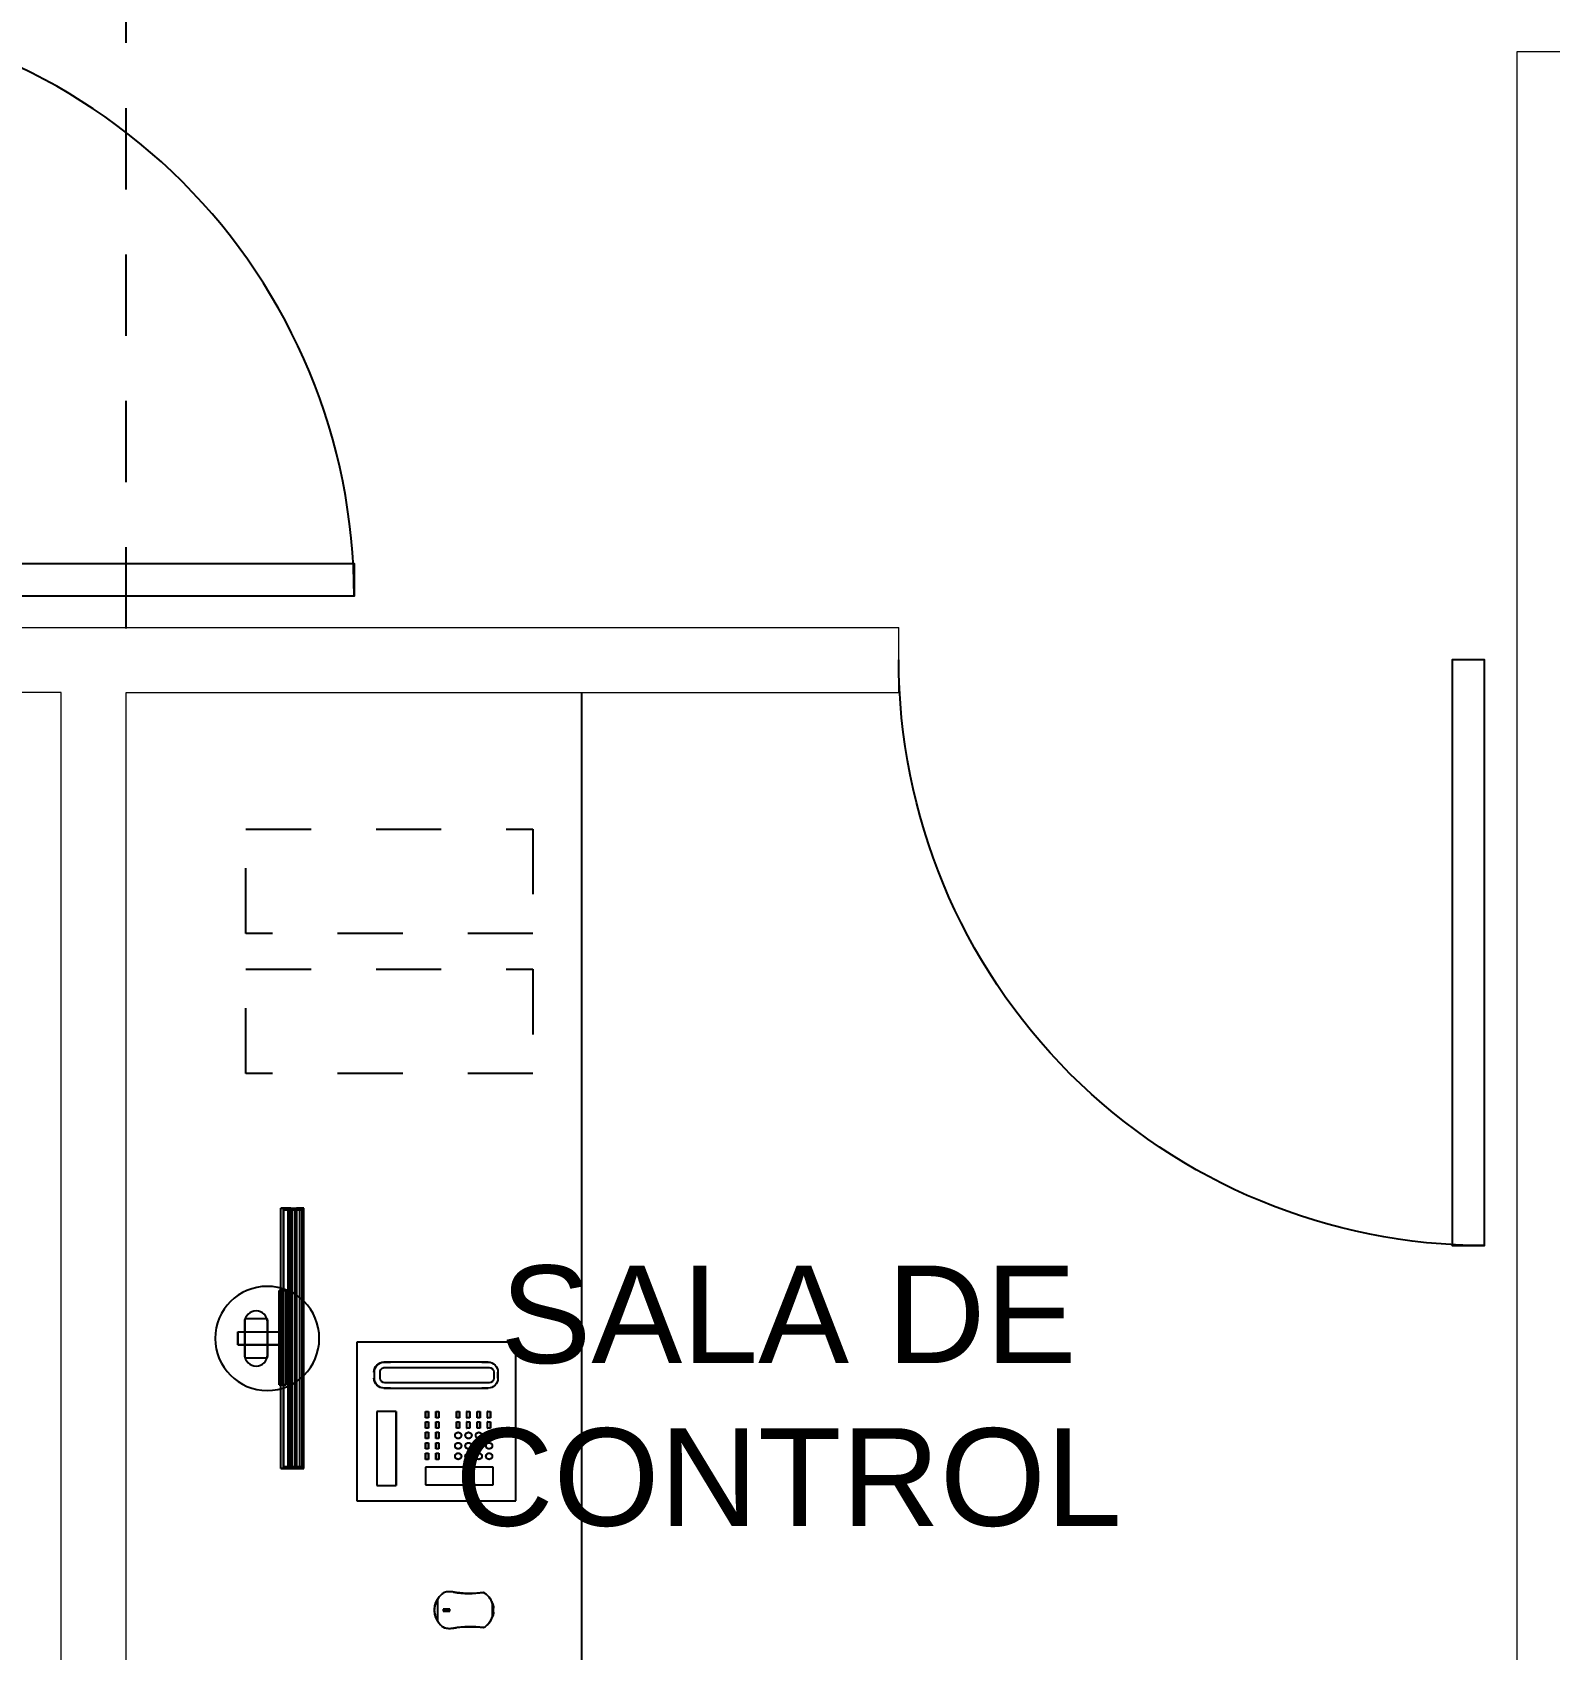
# Model space of a CAD drawing. Header units: metres. Extents: x -22 to 564, y 0 to 143.
# Drawn here: x 128.185 to 130.516, y 35.469 to 37.954 of the extents above; entities that cross this region are included whole.
import ezdxf
from ezdxf.enums import TextEntityAlignment as Align

# ---------------------------------------------------------------- set-up
doc = ezdxf.new("R2010")
doc.units = ezdxf.units.M
doc.linetypes.add('XREF 1N NEURO-ONCOLOGIA$0$CONJUNTO TLAHUAC$0$HIDDEN2', pattern=[0.1875, 0.125, -0.0625])
doc.linetypes.add('XREF 1N NEURO-ONCOLOGIA$0$DASHED2', pattern=[0.375, 0.25, -0.125])
for name, color, linetype in [('TEXTO', 7, 'Continuous'), ('XREF 1N NEURO-ONCOLOGIA$0$MOBILIARIO', 161, 'Continuous'), ('XREF 1N NEURO-ONCOLOGIA$0$Mobiliario Fijo', 40, 'Continuous'), ('XREF 1N NEURO-ONCOLOGIA$0$PROYECCIÓN', 8, 'XREF 1N NEURO-ONCOLOGIA$0$CONJUNTO TLAHUAC$0$HIDDEN2'), ('XREF 1N NEURO-ONCOLOGIA$0$PUERTAS', 253, 'Continuous'), ('XREF 1N NEURO-ONCOLOGIA$0$TEX-MOB', 4, 'Continuous')]:
    doc.layers.add(name, color=color, linetype=linetype)
doc.layers.add('XREF 1N NEURO-ONCOLOGIA$0$MUROS DE TABLAROCA', color=150, linetype='Continuous', lineweight=13)
doc.styles.add('100 LOCALES 25', font='arial.ttf', dxfattribs={"height": 0.25})
doc.styles.add('XREF 1N NEURO-ONCOLOGIA$0$HANDLET', font='romans.shx')

# ---------------------------------------------------------------- blocks, each defined once
blk = doc.blocks.new('XREF 1N NEURO-ONCOLOGIA$0$A$Cd2568b7d')
for p, q in [((-0.01, 0), (0.01, 0)), ((0.01, 0), (-0.01, 0)), ((-0.01, 0), (-0.01, 0)), ((-0.01, -0.0694), (-0.01, 0)), ((-0.01, 0), (-0.01, -0.0694)), ((0.01, 0), (0.01, 0)), ((0.01, 0), (0.01, -0.0694)), ((0.01, 0), (0.01, -0.0694)), ((-0.03, -0.0115), (-0.03, -0.0451)), ((0.025, -0.0108), (-0.025, -0.0108)), ((-0.025, -0.0108), (0.025, -0.0108)), ((-0.02, -0.0108), (-0.025, -0.0108)), ((-0.025, -0.0108), (-0.02, -0.0108)), ((0.02, -0.0108), (-0.02, -0.0108)), ((-0.02, -0.0108), (0.02, -0.0108)), ((0.025, -0.0108), (0.02, -0.0108)), ((0.02, -0.0108), (0.025, -0.0108)), ((0.03, -0.0451), (0.03, -0.0115)), ((-0.025, -0.0458), (0.025, -0.0458)), ((0.025, -0.0458), (-0.025, -0.0458)), ((-0.025, -0.0458), (-0.02, -0.0458)), ((-0.02, -0.0458), (-0.025, -0.0458)), ((-0.02, -0.0458), (0.02, -0.0458)), ((0.02, -0.0458), (-0.02, -0.0458)), ((0.02, -0.0458), (0.025, -0.0458)), ((0.025, -0.0458), (0.02, -0.0458)), ((-0.2, -0.0777), (-0.2, -0.0661)), ((-0.2, -0.0661), (0.2, -0.0661)), ((-0.2, -0.0661), (-0.2, -0.0703)), ((0.2, -0.0703), (-0.2, -0.0703)), ((-0.2, -0.0703), (-0.2, -0.0818)), ((-0.2, -0.0818), (-0.2, -0.0703)), ((-0.2, -0.0703), (0.2, -0.0703)), ((-0.2, -0.0703), (-0.2, -0.0903)), ((-0.1975, -0.0813), (-0.1975, -0.0704)), ((-0.1975, -0.0704), (0.1975, -0.0704)), ((-0.1975, -0.0704), (-0.1975, -0.0771)), ((0.1975, -0.0704), (-0.1975, -0.0704)), ((-0.1975, -0.0704), (-0.1975, -0.0813)), ((-0.1975, -0.0704), (-0.1975, -0.0904)), ((-0.0713, -0.0638), (0.0737, -0.0638)), ((-0.0713, -0.0689), (-0.0713, -0.0638)), ((-0.0713, -0.0638), (-0.0713, -0.0696)), ((0.0737, -0.0689), (-0.0713, -0.0689)), ((-0.0713, -0.0747), (-0.0713, -0.0689)), ((-0.0713, -0.0696), (-0.0713, -0.0747)), ((0.0737, -0.0696), (-0.0713, -0.0696)), ((-0.01, -0.0694), (-0.01, -0.0694)), ((-0.01, -0.0694), (0.01, -0.0694)), ((0.01, -0.0694), (-0.01, -0.0694)), ((0.01, -0.0694), (0.01, -0.0694)), ((0.0737, -0.0638), (0.0737, -0.0689)), ((0.0737, -0.0696), (0.0737, -0.0638)), ((0.0737, -0.0689), (0.0737, -0.0747)), ((0.0737, -0.0747), (0.0737, -0.0696)), ((0.1975, -0.0704), (0.1975, -0.0813)), ((0.1975, -0.0771), (0.1975, -0.0704)), ((0.1975, -0.0813), (0.1975, -0.0704)), ((0.1975, -0.0704), (0.1975, -0.0904)), ((0.2, -0.0661), (0.2, -0.0777)), ((0.2, -0.0703), (0.2, -0.0661)), ((0.2, -0.0818), (0.2, -0.0703)), ((0.2, -0.0703), (0.2, -0.0818)), ((0.2, -0.0703), (0.2, -0.0903)), ((0.2, -0.0777), (-0.2, -0.0777)), ((-0.2, -0.0777), (-0.2, -0.0818)), ((-0.2, -0.0818), (0.2, -0.0818)), ((0.2, -0.0818), (-0.2, -0.0818)), ((-0.2, -0.1018), (-0.2, -0.0818)), ((0.2, -0.0903), (-0.2, -0.0903)), ((-0.2, -0.0903), (-0.2, -0.1018)), ((0.1975, -0.0771), (-0.1975, -0.0771)), ((-0.1975, -0.0771), (-0.1975, -0.088)), ((0.1975, -0.0813), (-0.1975, -0.0813)), ((-0.1975, -0.0813), (-0.1975, -0.088)), ((-0.1975, -0.0813), (0.1975, -0.0813)), ((-0.1975, -0.1013), (-0.1975, -0.0813)), ((-0.1975, -0.0947), (-0.1975, -0.0837)), ((-0.1975, -0.0837), (0.1975, -0.0837)), ((-0.1975, -0.0837), (-0.1975, -0.0883)), ((-0.1975, -0.088), (0.1975, -0.088)), ((0.1975, -0.0883), (-0.1975, -0.0883)), ((-0.1975, -0.0883), (-0.1975, -0.0992)), ((-0.1975, -0.1013), (-0.1975, -0.0904)), ((-0.1975, -0.0904), (0.1975, -0.0904)), ((0.1975, -0.0947), (-0.1975, -0.0947)), ((-0.1975, -0.0947), (-0.1975, -0.0992)), ((-0.1975, -0.0992), (0.1975, -0.0992)), ((-0.0713, -0.0747), (0.0737, -0.0747)), ((0.1975, -0.088), (0.1975, -0.0771)), ((0.1975, -0.0813), (0.1975, -0.088)), ((0.1975, -0.0813), (0.1975, -0.1013)), ((0.1975, -0.0837), (0.1975, -0.0947)), ((0.1975, -0.0883), (0.1975, -0.0837)), ((0.1975, -0.0992), (0.1975, -0.0883)), ((0.1975, -0.0904), (0.1975, -0.1013)), ((0.1975, -0.0947), (0.1975, -0.0992)), ((0.2, -0.0818), (0.2, -0.0777)), ((0.2, -0.0818), (0.2, -0.1018)), ((0.2, -0.1018), (0.2, -0.0903)), ((-0.2, -0.1018), (0.2, -0.1018)), ((0.1975, -0.1013), (-0.1975, -0.1013))]:
    blk.add_line(p, q)
for centre, radius, start, end in [((0, -0.0454), 0.08, 0, 180), ((0, -0.0454), 0.08, 0, 180), ((-0.025, -0.0283), 0.0175, 90, 270), ((-0.025, -0.0283), 0.0175, 90, 270), ((0.025, -0.0283), 0.0175, 270, 90), ((0.025, -0.0283), 0.0175, 270, 90), ((0, -0.0454), 0.08, 180, 0), ((0, -0.0454), 0.08, 180, 0)]:
    blk.add_arc(centre, radius, start, end)
for points in [[(-0.025, -0.0108), (-0.0264, -0.0108), (-0.0281, -0.011), (-0.0295, -0.0114), (-0.0301, -0.0115), (-0.03, -0.0115), (-0.0291, -0.0112), (-0.0274, -0.0109), (-0.0259, -0.0108), (-0.025, -0.0108)], [(0.025, -0.0108), (0.0264, -0.0108), (0.0281, -0.011), (0.0295, -0.0114), (0.0301, -0.0115), (0.03, -0.0115), (0.0291, -0.0112), (0.0274, -0.0109), (0.0259, -0.0108), (0.025, -0.0108)], [(-0.025, -0.0458), (-0.0264, -0.0458), (-0.0281, -0.0456), (-0.0295, -0.0452), (-0.0301, -0.045), (-0.03, -0.0451), (-0.0291, -0.0453), (-0.0274, -0.0457), (-0.0259, -0.0458), (-0.025, -0.0458)], [(0.025, -0.0458), (0.0264, -0.0458), (0.0281, -0.0456), (0.0295, -0.0452), (0.0301, -0.045), (0.03, -0.0451), (0.0291, -0.0453), (0.0274, -0.0457), (0.0259, -0.0458), (0.025, -0.0458)]]:
    blk.add_open_spline(points, degree=3, knots=[0, 0, 0, 0, 0.222222, 0.333333, 0.444444, 0.583333, 0.722222, 0.861111, 1, 1, 1, 1])
blk = doc.blocks.new('XREF 1N NEURO-ONCOLOGIA$0$A$C5f197a85')
for p, q in [((0.3333, -0.0676), (0.3333, -0.0676)), ((0.3441, -0.0568), (0.349, -0.0545)), ((0.3769, -0.0568), (0.3441, -0.0568)), ((0.349, -0.0545), (0.3541, -0.053)), ((0.3541, -0.053), (0.3595, -0.0525)), ((0.3618, -0.066), (0.3588, -0.066)), ((0.3588, -0.076), (0.3588, -0.066)), ((0.3588, -0.066), (0.3588, -0.076)), ((0.3595, -0.0525), (0.3605, -0.0525)), ((0.3605, -0.0525), (0.3614, -0.0525)), ((0.3614, -0.0525), (0.3668, -0.053)), ((0.3618, -0.076), (0.3618, -0.066)), ((0.3618, -0.066), (0.3618, -0.076)), ((0.3668, -0.053), (0.372, -0.0545)), ((0.372, -0.0545), (0.3769, -0.0568)), ((0.3877, -0.0676), (0.3877, -0.0676)), ((0.3588, -0.076), (0.3618, -0.076)), ((0.3335, -0.1276), (0.3335, -0.1276)), ((0.3506, -0.1418), (0.3704, -0.1418)), ((0.3575, -0.1431), (0.3575, -0.1431)), ((0.3575, -0.1431), (0.3575, -0.1431)), ((0.3575, -0.1433), (0.3635, -0.1433)), ((0.3635, -0.1431), (0.3635, -0.1431)), ((0.3635, -0.1431), (0.3635, -0.1431)), ((0.3874, -0.1276), (0.3874, -0.1276))]:
    blk.add_line(p, q)
for centre, radius, start, end in [((0.3697, -0.0756), 0.0373, 167.6053, 189.4028), ((0.36, -0.0837), 0.0312, 120.6124, 148.8909), ((0.361, -0.0837), 0.0312, 31.1091, 59.3876), ((0.3513, -0.0756), 0.0373, 350.5972, 12.3947), ((0.1817, -0.1067), 0.1533, 352.1673, 9.4028), ((0.5393, -0.1067), 0.1533, 170.5972, 187.8327), ((0.3596, -0.1136), 0.0296, 208.1947, 252.2492), ((0.3613, -0.1136), 0.0296, 287.7508, 331.8053)]:
    blk.add_arc(centre, radius, start, end)
for points in [[(0.3333, -0.0676), (0.3328, -0.0698), (0.3322, -0.0745), (0.3325, -0.0792), (0.3329, -0.0817)], [(0.3881, -0.0817), (0.3885, -0.0793), (0.3888, -0.0745), (0.3882, -0.0699), (0.3877, -0.0676)], [(0.3329, -0.0817), (0.333, -0.0824), (0.3332, -0.0839), (0.3335, -0.0854), (0.3336, -0.0861)], [(0.3336, -0.0861), (0.3345, -0.0929), (0.3354, -0.1073), (0.3344, -0.1212), (0.3335, -0.1276)], [(0.3874, -0.1276), (0.3865, -0.1212), (0.3855, -0.1073), (0.3865, -0.0929), (0.3874, -0.0861)], [(0.3874, -0.0861), (0.3875, -0.0854), (0.3877, -0.0839), (0.3879, -0.0824), (0.3881, -0.0817)], [(0.3335, -0.1276), (0.3344, -0.1293), (0.3365, -0.1324), (0.3405, -0.1364), (0.3451, -0.1397), (0.3487, -0.1412), (0.3506, -0.1418)], [(0.3506, -0.1418), (0.3514, -0.1421), (0.3529, -0.1425), (0.3551, -0.1429), (0.3567, -0.1431), (0.3575, -0.1431)], [(0.3575, -0.1431), (0.3567, -0.1431), (0.3551, -0.1429), (0.3529, -0.1425), (0.3514, -0.1421), (0.3506, -0.1418)], [(0.3704, -0.1418), (0.3696, -0.1421), (0.3681, -0.1425), (0.3658, -0.1429), (0.3643, -0.1431), (0.3635, -0.1431)], [(0.3635, -0.1431), (0.3643, -0.1431), (0.3658, -0.1429), (0.3681, -0.1425), (0.3696, -0.1421), (0.3704, -0.1418)], [(0.3704, -0.1418), (0.3723, -0.1412), (0.3758, -0.1397), (0.3805, -0.1364), (0.3844, -0.1324), (0.3865, -0.1293), (0.3874, -0.1276)]]:
    blk.add_open_spline(points, degree=3)
for points, knots in [([(0.3595, -0.0525), (0.3573, -0.0525), (0.354, -0.0529), (0.3499, -0.0541), (0.3464, -0.0555), (0.3434, -0.0572), (0.3408, -0.059), (0.3373, -0.062), (0.3348, -0.0649), (0.3333, -0.0676)], [0, 0, 0, 0, 0.2, 0.3, 0.4, 0.55, 0.625, 0.7, 1, 1, 1, 1]), ([(0.3877, -0.0676), (0.3866, -0.0658), (0.3842, -0.0626), (0.38, -0.0587), (0.3762, -0.0564), (0.3733, -0.055), (0.3711, -0.0541), (0.3687, -0.0534), (0.3656, -0.0527), (0.3631, -0.0525), (0.3614, -0.0525)], [0, 0, 0, 0, 0.2, 0.4, 0.55, 0.625, 0.7, 0.775, 0.85, 1, 1, 1, 1])]:
    blk.add_open_spline(points, degree=3, knots=knots)
blk = doc.blocks.new('XREF 1N NEURO-ONCOLOGIA$0$A$C177614bf')
for p, q in [((0, 0.3048), (-0.3048, 0.3048)), ((-0.3048, 0.3048), (-0.3048, 0)), ((0, 0), (0, 0.3048)), ((-0.0531, 0.2667), (-0.2532, 0.2667)), ((-0.2523, 0.2667), (-0.2405, 0.2667)), ((-0.2513, 0.2567), (-0.0511, 0.2567)), ((-0.0648, 0.2667), (-0.0531, 0.2667)), ((-0.2721, 0.2477), (-0.2721, 0.2358)), ((-0.2602, 0.2358), (-0.2602, 0.2477)), ((-0.0511, 0.2267), (-0.2513, 0.2267)), ((-0.0421, 0.2477), (-0.0421, 0.2358)), ((-0.0342, 0.2477), (-0.0342, 0.2358)), ((-0.0342, 0.2358), (-0.0342, 0.2477)), ((-0.2532, 0.2167), (-0.0531, 0.2167)), ((-0.2405, 0.2167), (-0.2523, 0.2167)), ((-0.0531, 0.2167), (-0.0648, 0.2167)), ((-0.2293, 0.172), (-0.267, 0.172)), ((-0.267, 0.172), (-0.267, 0.03)), ((-0.2295, 0.172), (-0.2295, 0.03)), ((-0.2293, 0.03), (-0.2293, 0.172)), ((-0.1735, 0.172), (-0.1735, 0.16)), ((-0.1732, 0.172), (-0.1735, 0.172)), ((-0.1735, 0.16), (-0.1732, 0.16)), ((-0.1732, 0.172), (-0.1673, 0.172)), ((-0.1732, 0.16), (-0.1732, 0.172)), ((-0.1673, 0.16), (-0.1732, 0.16)), ((-0.1675, 0.16), (-0.1675, 0.172)), ((-0.1673, 0.172), (-0.1673, 0.16)), ((-0.1536, 0.172), (-0.1536, 0.16)), ((-0.1534, 0.172), (-0.1536, 0.172)), ((-0.1536, 0.16), (-0.1534, 0.16)), ((-0.1534, 0.172), (-0.1474, 0.172)), ((-0.1534, 0.16), (-0.1534, 0.172)), ((-0.1474, 0.16), (-0.1534, 0.16)), ((-0.1477, 0.16), (-0.1477, 0.172)), ((-0.1474, 0.172), (-0.1474, 0.16)), ((-0.114, 0.172), (-0.114, 0.16)), ((-0.1137, 0.172), (-0.114, 0.172)), ((-0.114, 0.16), (-0.1137, 0.16)), ((-0.1137, 0.172), (-0.1078, 0.172)), ((-0.1137, 0.16), (-0.1137, 0.172)), ((-0.1078, 0.16), (-0.1137, 0.16)), ((-0.108, 0.16), (-0.108, 0.172)), ((-0.1078, 0.172), (-0.1078, 0.16)), ((-0.0942, 0.172), (-0.0942, 0.16)), ((-0.0939, 0.172), (-0.0942, 0.172)), ((-0.0942, 0.16), (-0.0939, 0.16)), ((-0.0939, 0.172), (-0.0879, 0.172)), ((-0.0939, 0.16), (-0.0939, 0.172)), ((-0.0879, 0.16), (-0.0939, 0.16)), ((-0.0882, 0.16), (-0.0882, 0.172)), ((-0.0879, 0.172), (-0.0879, 0.16)), ((-0.0743, 0.172), (-0.0743, 0.16)), ((-0.0741, 0.172), (-0.0743, 0.172)), ((-0.0743, 0.16), (-0.0741, 0.16)), ((-0.0741, 0.172), (-0.0681, 0.172)), ((-0.0741, 0.16), (-0.0741, 0.172)), ((-0.0681, 0.16), (-0.0741, 0.16)), ((-0.0684, 0.16), (-0.0684, 0.172)), ((-0.0681, 0.172), (-0.0681, 0.16)), ((-0.0545, 0.172), (-0.0545, 0.16)), ((-0.0542, 0.172), (-0.0545, 0.172)), ((-0.0545, 0.16), (-0.0542, 0.16)), ((-0.0542, 0.172), (-0.0483, 0.172)), ((-0.0542, 0.16), (-0.0542, 0.172)), ((-0.0483, 0.16), (-0.0542, 0.16)), ((-0.0485, 0.16), (-0.0485, 0.172)), ((-0.0483, 0.172), (-0.0483, 0.16)), ((-0.1735, 0.152), (-0.1735, 0.14)), ((-0.1732, 0.152), (-0.1735, 0.152)), ((-0.1735, 0.14), (-0.1732, 0.14)), ((-0.1735, 0.132), (-0.1735, 0.12)), ((-0.1732, 0.132), (-0.1735, 0.132)), ((-0.1732, 0.152), (-0.1673, 0.152)), ((-0.1732, 0.14), (-0.1732, 0.152)), ((-0.1673, 0.14), (-0.1732, 0.14)), ((-0.1732, 0.132), (-0.1673, 0.132)), ((-0.1732, 0.12), (-0.1732, 0.132)), ((-0.1675, 0.14), (-0.1675, 0.152)), ((-0.1675, 0.12), (-0.1675, 0.132)), ((-0.1673, 0.152), (-0.1673, 0.14)), ((-0.1673, 0.132), (-0.1673, 0.12)), ((-0.1536, 0.152), (-0.1536, 0.14)), ((-0.1534, 0.152), (-0.1536, 0.152)), ((-0.1536, 0.14), (-0.1534, 0.14)), ((-0.1536, 0.132), (-0.1536, 0.12)), ((-0.1534, 0.132), (-0.1536, 0.132)), ((-0.1534, 0.152), (-0.1474, 0.152)), ((-0.1534, 0.14), (-0.1534, 0.152)), ((-0.1474, 0.14), (-0.1534, 0.14)), ((-0.1534, 0.132), (-0.1474, 0.132)), ((-0.1534, 0.12), (-0.1534, 0.132)), ((-0.1477, 0.14), (-0.1477, 0.152)), ((-0.1477, 0.12), (-0.1477, 0.132)), ((-0.1474, 0.152), (-0.1474, 0.14)), ((-0.1474, 0.132), (-0.1474, 0.12)), ((-0.114, 0.152), (-0.114, 0.14)), ((-0.1137, 0.152), (-0.114, 0.152)), ((-0.114, 0.14), (-0.1137, 0.14)), ((-0.1137, 0.152), (-0.1078, 0.152)), ((-0.1137, 0.14), (-0.1137, 0.152)), ((-0.1078, 0.14), (-0.1137, 0.14)), ((-0.1106, 0.132), (-0.1103, 0.132)), ((-0.108, 0.14), (-0.108, 0.152)), ((-0.1078, 0.152), (-0.1078, 0.14)), ((-0.0942, 0.152), (-0.0942, 0.14)), ((-0.0939, 0.152), (-0.0942, 0.152)), ((-0.0942, 0.14), (-0.0939, 0.14)), ((-0.0939, 0.152), (-0.0879, 0.152)), ((-0.0939, 0.14), (-0.0939, 0.152)), ((-0.0879, 0.14), (-0.0939, 0.14)), ((-0.0908, 0.132), (-0.0905, 0.132)), ((-0.0882, 0.14), (-0.0882, 0.152)), ((-0.0879, 0.152), (-0.0879, 0.14)), ((-0.0743, 0.152), (-0.0743, 0.14)), ((-0.0741, 0.152), (-0.0743, 0.152)), ((-0.0743, 0.14), (-0.0741, 0.14)), ((-0.0741, 0.152), (-0.0681, 0.152)), ((-0.0741, 0.14), (-0.0741, 0.152)), ((-0.0681, 0.14), (-0.0741, 0.14)), ((-0.0709, 0.132), (-0.0707, 0.132)), ((-0.0684, 0.14), (-0.0684, 0.152)), ((-0.0681, 0.152), (-0.0681, 0.14)), ((-0.0545, 0.152), (-0.0545, 0.14)), ((-0.0542, 0.152), (-0.0545, 0.152)), ((-0.0545, 0.14), (-0.0542, 0.14)), ((-0.0542, 0.152), (-0.0483, 0.152)), ((-0.0542, 0.14), (-0.0542, 0.152)), ((-0.0483, 0.14), (-0.0542, 0.14)), ((-0.0511, 0.132), (-0.0509, 0.132)), ((-0.0485, 0.14), (-0.0485, 0.152)), ((-0.0483, 0.152), (-0.0483, 0.14)), ((-0.1735, 0.12), (-0.1732, 0.12)), ((-0.1735, 0.112), (-0.1735, 0.1)), ((-0.1732, 0.112), (-0.1735, 0.112)), ((-0.1735, 0.1), (-0.1732, 0.1)), ((-0.1673, 0.12), (-0.1732, 0.12)), ((-0.1732, 0.112), (-0.1673, 0.112)), ((-0.1732, 0.1), (-0.1732, 0.112)), ((-0.1673, 0.1), (-0.1732, 0.1)), ((-0.1675, 0.1), (-0.1675, 0.112)), ((-0.1673, 0.112), (-0.1673, 0.1)), ((-0.1536, 0.12), (-0.1534, 0.12)), ((-0.1536, 0.112), (-0.1536, 0.1)), ((-0.1534, 0.112), (-0.1536, 0.112)), ((-0.1536, 0.1), (-0.1534, 0.1)), ((-0.1474, 0.12), (-0.1534, 0.12)), ((-0.1534, 0.112), (-0.1474, 0.112)), ((-0.1534, 0.1), (-0.1534, 0.112)), ((-0.1474, 0.1), (-0.1534, 0.1)), ((-0.1477, 0.1), (-0.1477, 0.112)), ((-0.1474, 0.112), (-0.1474, 0.1)), ((-0.1103, 0.12), (-0.1106, 0.12)), ((-0.1106, 0.112), (-0.1103, 0.112)), ((-0.1103, 0.1), (-0.1106, 0.1)), ((-0.0905, 0.12), (-0.0908, 0.12)), ((-0.0908, 0.112), (-0.0905, 0.112)), ((-0.0905, 0.1), (-0.0908, 0.1)), ((-0.0707, 0.12), (-0.0709, 0.12)), ((-0.0709, 0.112), (-0.0707, 0.112)), ((-0.0707, 0.1), (-0.0709, 0.1)), ((-0.0509, 0.12), (-0.0511, 0.12)), ((-0.0511, 0.112), (-0.0509, 0.112)), ((-0.0509, 0.1), (-0.0511, 0.1)), ((-0.1735, 0.092), (-0.1735, 0.08)), ((-0.1732, 0.092), (-0.1735, 0.092)), ((-0.1735, 0.08), (-0.1732, 0.08)), ((-0.0433, 0.065), (-0.1735, 0.065)), ((-0.1735, 0.065), (-0.1735, 0.0311)), ((-0.1732, 0.092), (-0.1673, 0.092)), ((-0.1732, 0.08), (-0.1732, 0.092)), ((-0.1673, 0.08), (-0.1732, 0.08)), ((-0.1675, 0.08), (-0.1675, 0.092)), ((-0.1673, 0.092), (-0.1673, 0.08)), ((-0.1536, 0.092), (-0.1536, 0.08)), ((-0.1534, 0.092), (-0.1536, 0.092)), ((-0.1536, 0.08), (-0.1534, 0.08)), ((-0.1534, 0.092), (-0.1474, 0.092)), ((-0.1534, 0.08), (-0.1534, 0.092)), ((-0.1474, 0.08), (-0.1534, 0.08)), ((-0.1477, 0.08), (-0.1477, 0.092)), ((-0.1474, 0.092), (-0.1474, 0.08)), ((-0.1106, 0.092), (-0.1103, 0.092)), ((-0.1103, 0.08), (-0.1106, 0.08)), ((-0.0908, 0.092), (-0.0905, 0.092)), ((-0.0905, 0.08), (-0.0908, 0.08)), ((-0.0709, 0.092), (-0.0707, 0.092)), ((-0.0707, 0.08), (-0.0709, 0.08)), ((-0.0511, 0.092), (-0.0509, 0.092)), ((-0.0509, 0.08), (-0.0511, 0.08)), ((-0.0436, 0.065), (-0.0436, 0.0311)), ((-0.0433, 0.0311), (-0.0433, 0.065)), ((-0.1735, 0.0311), (-0.0433, 0.0311)), ((-0.3048, 0), (0, 0)), ((-0.267, 0.03), (-0.2293, 0.03))]:
    blk.add_line(p, q)
at = {"extrusion": (0, 0, -1)}
for centre, major_axis, start_param, end_param in [((-0.2532, 0.2477), (0, -0.0191), 1.570796, 3.141593), ((-0.2523, 0.2477), (0, -0.0191), 1.570796, 3.141593), ((-0.2513, 0.2477), (0, -0.00903), 1.570796, 3.141593), ((-0.0531, 0.2477), (0, -0.0191), 3.141593, 4.712389), ((-0.0531, 0.2477), (0, -0.0191), 3.141593, 4.712389), ((-0.0511, 0.2477), (0, -0.00903), 3.141593, 4.712389), ((-0.2532, 0.2358), (0, -0.0191), 0, 1.570796), ((-0.2523, 0.2358), (0, -0.0191), 0, 1.570796), ((-0.2513, 0.2358), (0, -0.00903), 0, 1.570796), ((-0.0531, 0.2358), (0, -0.0191), 4.712389, 6.283185), ((-0.0531, 0.2358), (0, -0.0191), 4.712389, 6.283185), ((-0.0511, 0.2358), (0, -0.00903), 4.712389, 6.283185), ((-0.1106, 0.126), (0, -0.006), 1.570796, 4.712389), ((-0.1106, 0.126), (0, -0.006), 4.712389, 7.853982), ((-0.1103, 0.126), (0, -0.006), 1.570796, 4.712389), ((-0.1103, 0.126), (0, -0.006), 4.712389, 7.853982), ((-0.0908, 0.126), (0, -0.006), 1.570796, 4.712389), ((-0.0908, 0.126), (0, -0.006), 4.712389, 7.853982), ((-0.0905, 0.126), (0, -0.006), 1.570796, 4.712389), ((-0.0905, 0.126), (0, -0.006), 4.712389, 7.853982), ((-0.0709, 0.126), (0, -0.006), 1.570796, 4.712389), ((-0.0709, 0.126), (0, -0.006), 4.712389, 7.853982), ((-0.0707, 0.126), (0, -0.006), 1.570796, 4.712389), ((-0.0707, 0.126), (0, -0.006), 4.712389, 7.853982), ((-0.0511, 0.126), (0, -0.006), 1.570796, 4.712389), ((-0.0511, 0.126), (0, -0.006), 4.712389, 7.853982), ((-0.0509, 0.126), (0, -0.006), 1.570796, 4.712389), ((-0.0509, 0.126), (0, -0.006), 4.712389, 7.853982), ((-0.1106, 0.106), (0, -0.006), 1.570796, 4.712389), ((-0.1106, 0.106), (0, -0.006), 4.712389, 7.853982), ((-0.1103, 0.106), (0, -0.006), 1.570796, 4.712389), ((-0.1103, 0.106), (0, -0.006), 4.712389, 7.853982), ((-0.0908, 0.106), (0, -0.006), 1.570796, 4.712389), ((-0.0908, 0.106), (0, -0.006), 4.712389, 7.853982), ((-0.0905, 0.106), (0, -0.006), 1.570796, 4.712389), ((-0.0905, 0.106), (0, -0.006), 4.712389, 7.853982), ((-0.0709, 0.106), (0, -0.006), 1.570796, 4.712389), ((-0.0709, 0.106), (0, -0.006), 4.712389, 7.853982), ((-0.0707, 0.106), (0, -0.006), 1.570796, 4.712389), ((-0.0707, 0.106), (0, -0.006), 4.712389, 7.853982), ((-0.0511, 0.106), (0, -0.006), 1.570796, 4.712389), ((-0.0511, 0.106), (0, -0.006), 4.712389, 7.853982), ((-0.0509, 0.106), (0, -0.006), 1.570796, 4.712389), ((-0.0509, 0.106), (0, -0.006), 4.712389, 7.853982), ((-0.1106, 0.086), (0, -0.006), 1.570796, 4.712389), ((-0.1106, 0.086), (0, -0.006), 4.712389, 7.853982), ((-0.1103, 0.086), (0, -0.006), 1.570796, 4.712389), ((-0.1103, 0.086), (0, -0.006), 4.712389, 7.853982), ((-0.0908, 0.086), (0, -0.006), 1.570796, 4.712389), ((-0.0908, 0.086), (0, -0.006), 4.712389, 7.853982), ((-0.0905, 0.086), (0, -0.006), 1.570796, 4.712389), ((-0.0905, 0.086), (0, -0.006), 4.712389, 7.853982), ((-0.0709, 0.086), (0, -0.006), 1.570796, 4.712389), ((-0.0709, 0.086), (0, -0.006), 4.712389, 7.853982), ((-0.0707, 0.086), (0, -0.006), 1.570796, 4.712389), ((-0.0707, 0.086), (0, -0.006), 4.712389, 7.853982), ((-0.0511, 0.086), (0, -0.006), 1.570796, 4.712389), ((-0.0511, 0.086), (0, -0.006), 4.712389, 7.853982), ((-0.0509, 0.086), (0, -0.006), 1.570796, 4.712389), ((-0.0509, 0.086), (0, -0.006), 4.712389, 7.853982)]:
    blk.add_ellipse(centre, major_axis=major_axis, ratio=0.991499, start_param=start_param, end_param=end_param, dxfattribs=at)
blk = doc.blocks.new('XREF 1N NEURO-ONCOLOGIA')
at = {"layer": 'XREF 1N NEURO-ONCOLOGIA$0$MOBILIARIO', "linetype": 'XREF 1N NEURO-ONCOLOGIA$0$DASHED2', "ltscale": 0.09}
for points in [[(3.0634, 15.9037), (3.0634, 15.4629), (2.9034, 15.4629), (2.9034, 15.9037)], [(3.2786, 15.9037), (3.2786, 15.4629), (3.1185, 15.4629), (3.1185, 15.9037)]]:
    blk.add_lwpolyline(points, close=True, dxfattribs=at)
at = {"layer": 'XREF 1N NEURO-ONCOLOGIA$0$Mobiliario Fijo'}
blk.add_line((0.8739, 15.3876), (3.4888, 15.3876), dxfattribs=at)
at = {"layer": 'XREF 1N NEURO-ONCOLOGIA$0$MUROS DE TABLAROCA'}
for p, q in [((3.4888, 16.1876), (3.4888, 16.6876)), ((3.4888, 14.9008), (3.5888, 14.9008)), ((0.1739, 13.9508), (4.4739, 13.9508)), ((4.4739, 13.9508), (4.4739, 12.9376))]:
    blk.add_line(p, q, dxfattribs=at)
for points in [[(3.5888, 16.9676), (3.5888, 14.9008)], [(1.0739, 16.1876), (3.4888, 16.1876)], [(1.1739, 16.0876), (3.4888, 16.0876), (3.4888, 14.9008)]]:
    blk.add_lwpolyline(points, dxfattribs=at)
at = {"layer": 'XREF 1N NEURO-ONCOLOGIA$0$PROYECCIÓN'}
blk.add_line((3.5868, 16.0876), (5.4868, 16.0876), dxfattribs=at)
at = {"layer": 'XREF 1N NEURO-ONCOLOGIA$0$PUERTAS', "elevation": 0}
for points in [[(3.6368, 15.7376), (3.6368, 16.6376), (3.6868, 16.6376), (3.6868, 15.7376), (3.6368, 15.7376, 0.414214), (4.5368, 16.6376)], [(2.6388, 14.0008), (3.5388, 14.0008), (3.5388, 14.0508), (2.6388, 14.0508), (2.6388, 14.0008, -0.414214), (3.5388, 14.9008)]]:
    blk.add_lwpolyline(points, format="xyb", dxfattribs=at)
at = {"layer": 'XREF 1N NEURO-ONCOLOGIA$0$MOBILIARIO'}
for name, p in [('XREF 1N NEURO-ONCOLOGIA$0$A$Cd2568b7d', (2.4961, 15.9164, 0)), ('XREF 1N NEURO-ONCOLOGIA$0$A$C5f197a85', (1.7182, 15.6665, 0))]:
    blk.add_blockref(name, p, dxfattribs=at)
at = {"layer": 'XREF 1N NEURO-ONCOLOGIA$0$MOBILIARIO', "xscale": 0.8, "yscale": 0.8, "zscale": 0.8, "rotation": 270}
blk.add_blockref('XREF 1N NEURO-ONCOLOGIA$0$A$C177614bf', (2.2463, 15.4893), dxfattribs=at)
at = {"layer": 'XREF 1N NEURO-ONCOLOGIA$0$TEX-MOB', "style": 'XREF 1N NEURO-ONCOLOGIA$0$HANDLET'}
for p in [(1.7, 4.5847, 0), (1.7073, 2.0138, 0)]:
    blk.add_attdef('234', text='', height=0.075, rotation=180, dxfattribs=at).set_placement(p, align=Align.MIDDLE_CENTER)

msp = doc.modelspace()

# ---------------------------------------------------------------- block references
at = {"rotation": 90}
msp.add_blockref('XREF 1N NEURO-ONCOLOGIA', (144.4169, 33.4511), dxfattribs=at)

# ---------------------------------------------------------------- next in the draw order: texts
at = {"layer": 'TEXTO', "color": 0, "insert": (128.4256, 35.6571, 0), "char_height": 0.15, "width": 1.841851, "attachment_point": 7, "style": '100 LOCALES 25'}
msp.add_mtext('\\pxqc;SALA DE CONTROL', dxfattribs=at)

doc.saveas('drawing.dxf')
